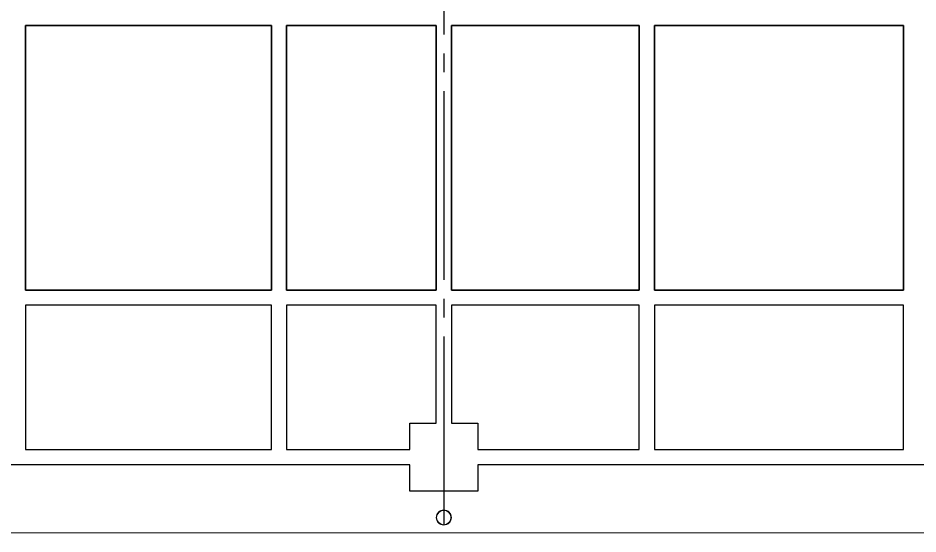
# Model space of a CAD drawing. Extents: x -960 to 27370, y -3283 to 11880.
# Drawn here: x 19596 to 20788, y 9048 to 9732 of the extents above; entities that cross this region are included whole.
import ezdxf
from ezdxf.enums import TextEntityAlignment as Align

# ---------------------------------------------------------------- set-up
doc = ezdxf.new("R2010")
doc.units = 0
doc.header["$LTSCALE"] = 100
doc.linetypes.add('X-S-FAB-L10$0$COL-CEN-LIN', pattern=[3.25, 2.5, -0.25, 0.25, -0.25])
for name, color, linetype in [('0-xref', 8, 'Continuous'), ('X-S-FAB-L10$0$0-DIM-TXT', 8, 'Continuous'), ('X-S-FAB-L10$0$A-OBJE-MEP', 8, 'Continuous'), ('X-S-FAB-L10$0$A-WALL-EX', 8, 'Continuous'), ('X-S-FAB-L10$0$BLOCK', 8, 'Continuous'), ('X-S-FAB-L10$0$CCL', 8, 'X-S-FAB-L10$0$COL-CEN-LIN'), ('X-S-FAB-L10$0$Steel Frame-188K', 8, 'Continuous')]:
    doc.layers.add(name, color=color, linetype=linetype)
doc.styles.add('X-S-FAB-L10$0$CHINA', font='simplex.shx', dxfattribs={"width": 0.75, "bigfont": 'chineset.shx'})
doc.styles.add('X-S-FAB-L10$0$Standard', font='', dxfattribs={"width": 0.8})
doc.styles.add('X-S-FAB-L10$0$TG_NOTE_TEXT', font='simplex.shx', dxfattribs={"width": 0.75, "bigfont": 'chineset.shx'})
doc.styles.get('X-S-FAB-L10$0$Standard').set_extended_font_data('Microsoft JhengHei')

# ---------------------------------------------------------------- blocks, each defined once
blk = doc.blocks.new('X-S-FAB-L10$0$FAB2-L05')
at = {"layer": 'X-S-FAB-L10$0$CCL'}
blk.add_line((-6000, 11005), (-6000, 0), dxfattribs=at)
blk = doc.blocks.new('X-S-FAB-L10')
at = {"layer": 'X-S-FAB-L10$0$A-OBJE-MEP', "lineweight": 0, "flags": 128}
blk.add_lwpolyline([(20169.5, 9070, 1), (20150.5, 9070, 1)], format="xyb", close=True, dxfattribs=at)
at = {"layer": 'X-S-FAB-L10$0$A-OBJE-MEP', "lineweight": 0}
blk.add_circle((20160, 9070), 10, dxfattribs=at)
at = {"layer": 'X-S-FAB-L10$0$A-WALL-EX', "lineweight": 0, "flags": 128}
for points in [[(24360, 9050), (15170, 9050)], [(15170, 9050), (24360, 9050)], [(15170, 9050), (24360, 9050)], [(15170, 9050), (24360, 9050)], [(15170, 9050), (24360, 9050)], [(15170, 9050), (24360, 9050)], [(15170, 9050), (24360, 9050)], [(15170, 9050), (24360, 9050)]]:
    blk.add_lwpolyline(points, dxfattribs=at)
at = {"layer": 'X-S-FAB-L10$0$Steel Frame-188K'}
blk.add_lwpolyline([(20955, 9140), (20205, 9140), (20205, 9105), (20115, 9105), (20115, 9140), (19340, 9140), (19340, 9130), (19300, 9130), (19300, 9140), (18500, 9140), (18500, 9130), (18460, 9130), (17660, 9133.226), (17660, 9130), (17620, 9130), (16820, 9134.878), (16820, 9130), (16780, 9130), (15980, 9140), (15980, 9130), (15940, 9130), (15940, 9140), (15165, 9140)], dxfattribs=at)
for points in [[(19931.681, 9721.895), (19606.174, 9721.895), (19606.174, 9371.363), (19931.681, 9371.363)], [(19606.174, 9721.895), (19931.681, 9721.895), (19931.681, 9371.363), (19606.174, 9371.363)], [(20150, 9721.895), (19951.681, 9721.895), (19951.681, 9371.363), (20150, 9371.363)], [(19951.681, 9721.895), (20150, 9721.895), (20150, 9371.363), (19951.681, 9371.363)], [(20418.806, 9721.895), (20170, 9721.895), (20170, 9371.363), (20418.806, 9371.363)], [(20170, 9721.895), (20418.806, 9721.895), (20418.806, 9371.363), (20170, 9371.363)], [(20768.806, 9721.895), (20438.806, 9721.895), (20438.806, 9371.363), (20768.806, 9371.363)], [(20438.806, 9721.895), (20768.806, 9721.895), (20768.806, 9371.363), (20438.806, 9371.363)], [(19931.681, 9351.363), (19606.174, 9351.363), (19606.174, 9160), (19931.681, 9160)], [(20150, 9351.363), (19951.681, 9351.363), (19951.681, 9160), (20115, 9160), (20115, 9195), (20150, 9195)], [(20418.806, 9351.363), (20170, 9351.363), (20170, 9195), (20205, 9195), (20205, 9160), (20418.806, 9160)], [(20768.806, 9351.363), (20438.806, 9351.363), (20438.806, 9160), (20768.806, 9160)]]:
    blk.add_lwpolyline(points, close=True, dxfattribs=at)
at = {"layer": 'X-S-FAB-L10$0$BLOCK'}
blk.add_blockref('X-S-FAB-L10$0$FAB2-L05', (26160, -720), dxfattribs=at)
at = {"style": 'X-S-FAB-L10$0$TG_NOTE_TEXT', "width": 0.5, "flags": 1}
for p in [(7463.301, 9020), (18268.251, 8649), (11197.77, 4800.167), (16485.801, 4800.167), (25420.27, 2635), (13360, 320.001, 0), (7463.301, -33.333)]:
    blk.add_attdef('WH', text='', height=20, dxfattribs=at).set_placement(p, align=Align.BOTTOM_LEFT)
at = {"width": 0.5}
for style, p in [('X-S-FAB-L10$0$TG_NOTE_TEXT', (7585, 9020)), ('X-S-FAB-L10$0$TG_NOTE_TEXT', (18389.95, 8649)), ('X-S-FAB-L10$0$TG_NOTE_TEXT', (11117.5, 4813.5)), ('X-S-FAB-L10$0$TG_NOTE_TEXT', (16607.5, 4813.5)), ('X-S-FAB-L10$0$TG_NOTE_TEXT', (25350, 2635)), ('X-S-FAB-L10$0$Standard', (13129.375, 325.001, 0)), ('X-S-FAB-L10$0$TG_NOTE_TEXT', (7585, -20))]:
    blk.add_attdef('DESC', text='', height=10, dxfattribs=dict(at, style=style)).set_placement(p, align=Align.BOTTOM_LEFT)
for tag, style, p in [('TYPE', 'X-S-FAB-L10$0$TG_NOTE_TEXT', (7619.286, 9020)), ('NO', 'X-S-FAB-L10$0$TG_NOTE_TEXT', (7650.095, 9020)), ('TYPE', 'X-S-FAB-L10$0$TG_NOTE_TEXT', (18424.236, 8649)), ('NO', 'X-S-FAB-L10$0$TG_NOTE_TEXT', (18455.045, 8649)), ('NO', 'X-S-FAB-L10$0$TG_NOTE_TEXT', (11088.595, 4813.5)), ('TYPE', 'X-S-FAB-L10$0$TG_NOTE_TEXT', (11151.786, 4813.5)), ('TYPE', 'X-S-FAB-L10$0$TG_NOTE_TEXT', (16641.786, 4813.5)), ('NO', 'X-S-FAB-L10$0$TG_NOTE_TEXT', (16672.595, 4813.5)), ('NO', 'X-S-FAB-L10$0$TG_NOTE_TEXT', (25313, 2635)), ('TYPE', 'X-S-FAB-L10$0$TG_NOTE_TEXT', (25350, 2635)), ('NO', 'X-S-FAB-L10$0$Standard', (13100, 320.001, 0)), ('TYPE', 'X-S-FAB-L10$0$Standard', (13129.375, 320.001, 0)), ('TYPE', 'X-S-FAB-L10$0$TG_NOTE_TEXT', (7619.286, -20)), ('NO', 'X-S-FAB-L10$0$TG_NOTE_TEXT', (7650.095, -20))]:
    blk.add_attdef(tag, text='', height=10, dxfattribs=dict(at, style=style)).set_placement(p, align=Align.BOTTOM_RIGHT)
at = {"style": 'X-S-FAB-L10$0$TG_NOTE_TEXT', "width": 0.5, "flags": 1}
for rotation, p in [(180, (43, 7480)), (180, (943, 7480)), (90, (24310, 3717.77)), (270, (17080, 1711.699))]:
    blk.add_attdef('WH', text='', height=20, rotation=rotation, dxfattribs=at).set_placement(p, align=Align.BOTTOM_LEFT)
at = {"width": 0.5}
for rotation, style, p in [(180, 'X-S-FAB-L10$0$Standard', (317.625, 7480)), (180, 'X-S-FAB-L10$0$Standard', (1217.625, 7480)), (90, 'X-S-FAB-L10$0$TG_NOTE_TEXT', (24310, 3647.5)), (270, 'X-S-FAB-L10$0$TG_NOTE_TEXT', (17080, 1605))]:
    blk.add_attdef('DESC', text='', height=10, rotation=rotation, dxfattribs=dict(at, style=style)).set_placement(p, align=Align.BOTTOM_LEFT)
for tag, rotation, style, p in [('TYPE', 180, 'X-S-FAB-L10$0$Standard', (317.625, 7480)), ('NO', 180, 'X-S-FAB-L10$0$Standard', (347, 7480)), ('TYPE', 180, 'X-S-FAB-L10$0$Standard', (1217.625, 7480)), ('NO', 180, 'X-S-FAB-L10$0$Standard', (1247, 7480)), ('TYPE', 90, 'X-S-FAB-L10$0$TG_NOTE_TEXT', (24310, 3647.5)), ('NO', 90, 'X-S-FAB-L10$0$TG_NOTE_TEXT', (24310, 3610.5)), ('TYPE', 270, 'X-S-FAB-L10$0$TG_NOTE_TEXT', (17080, 1605)), ('NO', 270, 'X-S-FAB-L10$0$TG_NOTE_TEXT', (17080, 1573))]:
    blk.add_attdef(tag, text='', height=10, rotation=rotation, dxfattribs=dict(at, style=style)).set_placement(p, align=Align.BOTTOM_RIGHT)
at = {"layer": 'X-S-FAB-L10$0$0-DIM-TXT', "style": 'X-S-FAB-L10$0$CHINA', "width": 0.75}
for p in [(667.414, 7855.1, -2689.4), (22627.353, 6728.814), (25644.722, 6728.814), (24778.787, 5569.051), (1118.252, 4980), (417.801, 4594.623), (23874.84, 4355), (22927.43, 4330.122), (23749.869, 3901.367), (417.801, 3765.236), (1118.252, 3730), (417.801, 3115.79), (536.882, 2227.832), (16908.994, 1782.652), (888.445, 880.466), (16977.43, 750), (18878.841, 750), (25641.221, 553.233), (21364.03, 526.894)]:
    blk.add_attdef('HIG', text='', height=80, dxfattribs=at).set_placement(p, align=Align.MIDDLE_LEFT)

msp = doc.modelspace()

# ---------------------------------------------------------------- block references
at = {"layer": '0-xref'}
msp.add_blockref('X-S-FAB-L10', (0, 0), dxfattribs=at)

doc.saveas('drawing.dxf')
